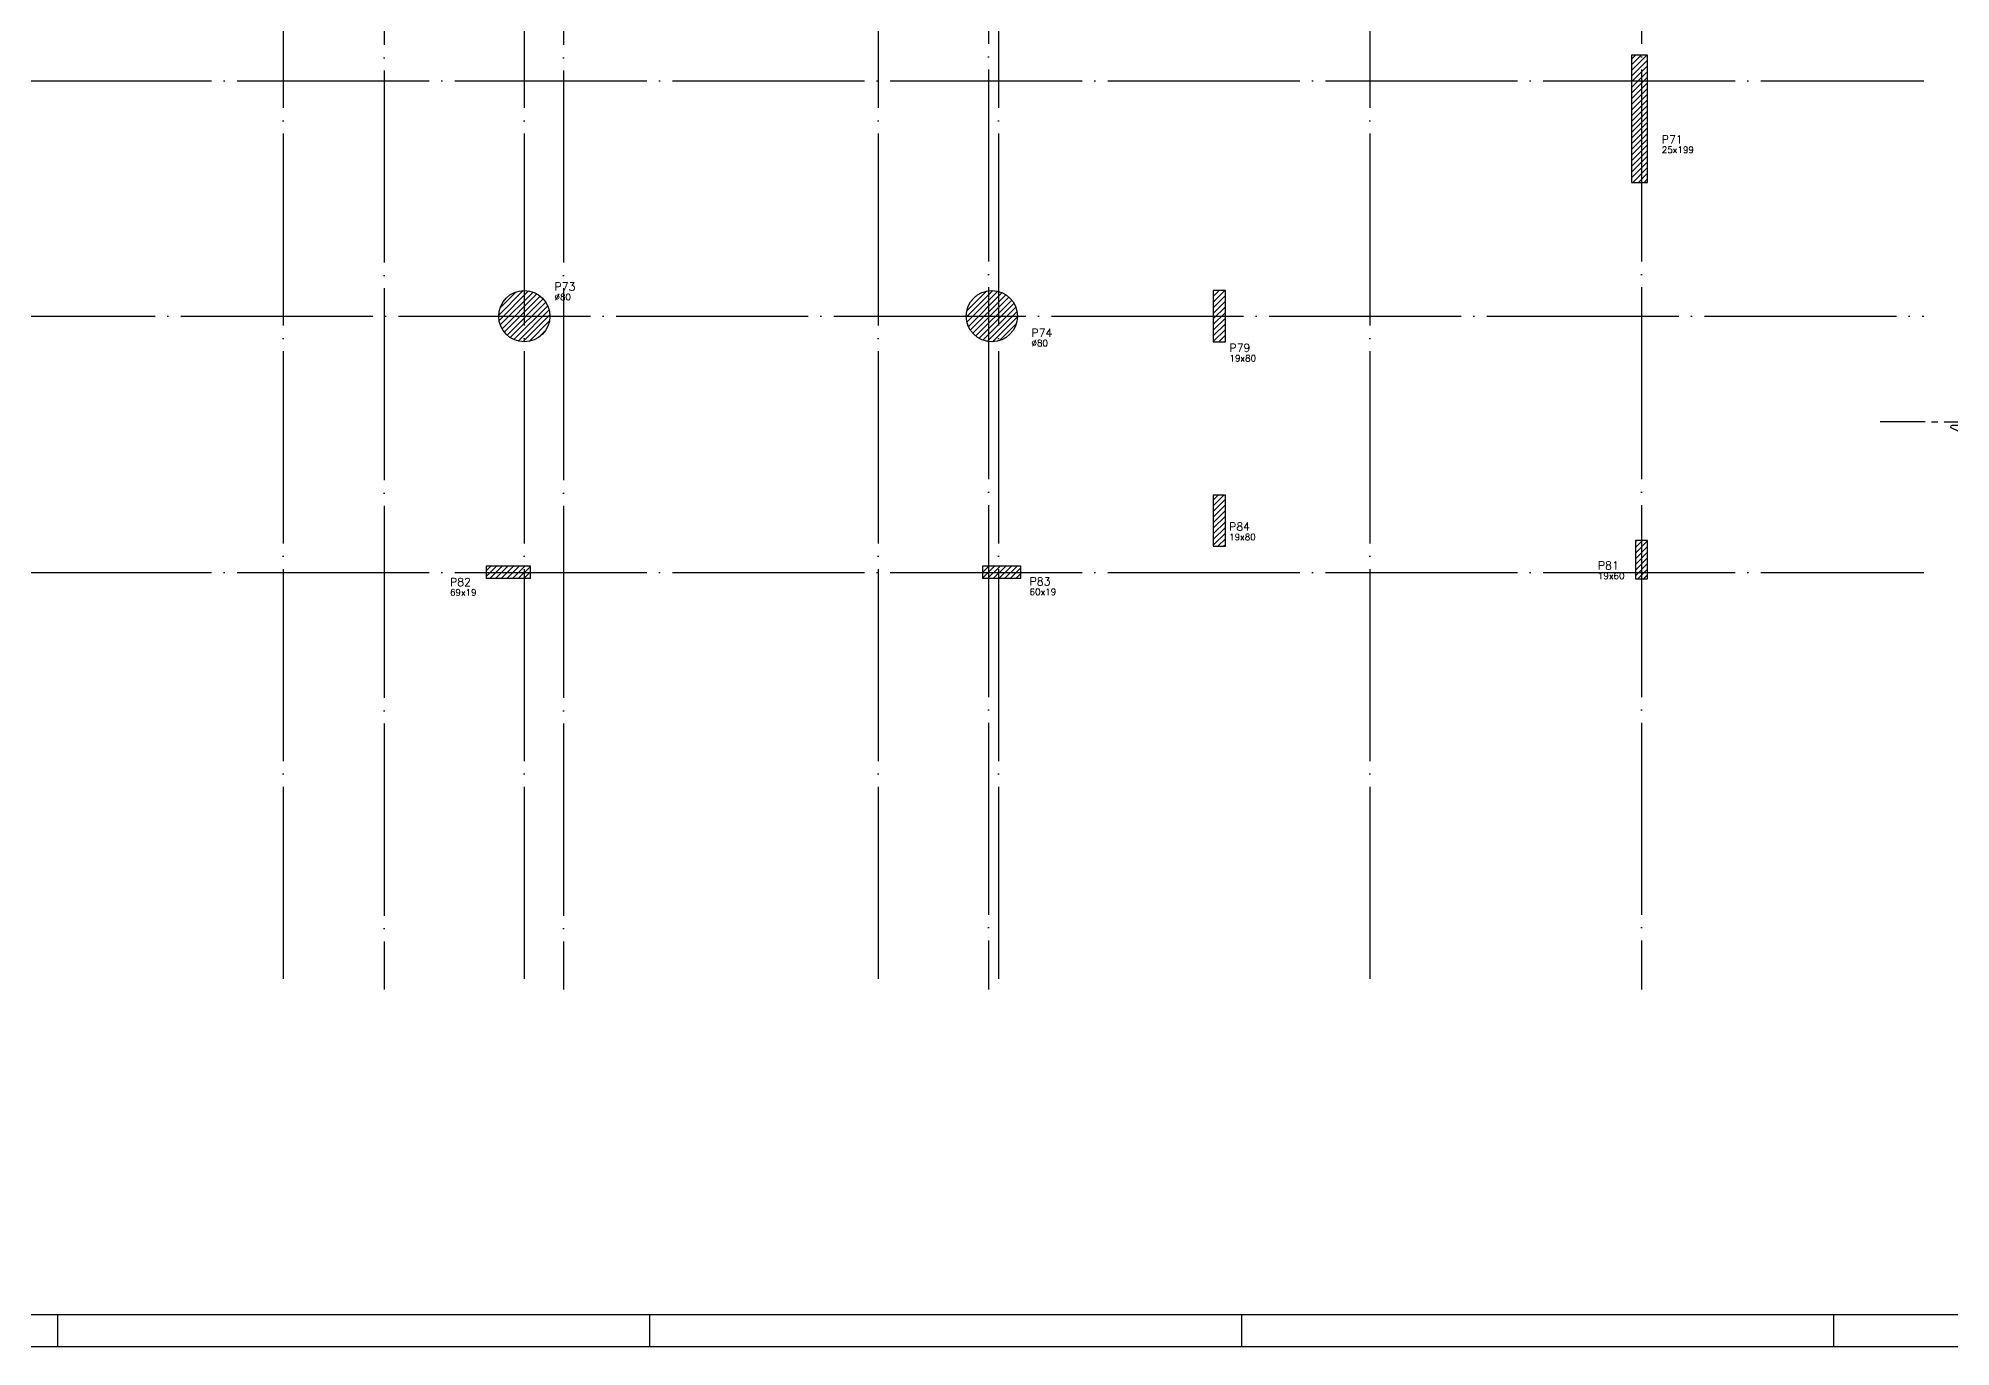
# Model space of a CAD drawing. Header units: millimetres. Extents: x -4245 to 5400, y -2094 to 2406.
# Drawn here: x 745 to 3733, y -2094 to -50 of the extents above; entities that cross this region are included whole.
import ezdxf
from ezdxf.enums import TextEntityAlignment as Align

# ---------------------------------------------------------------- set-up
doc = ezdxf.new("R2010")
doc.units = ezdxf.units.MM
doc.header["$LTSCALE"] = 50
doc.linetypes.add('EIXO', pattern=[6.8, 6, -0.4, 0, -0.4])
for name, color, linetype in [('F-CORTE-INDICAÇÃO', 4, 'Continuous'), ('F-EIXO', 12, 'EIXO'), ('F-MARGEM', 1, 'Continuous'), ('F-PILARES-DIM', 172, 'Continuous'), ('F-PILARES-HACH', 174, 'Continuous'), ('F-PILARES-NOME', 170, 'Continuous'), ('F-PILARES-S', 170, 'Continuous'), ('F-TEXTO', 6, 'Continuous')]:
    doc.layers.add(name, color=color, linetype=linetype)
doc.styles.add('MCP', font='simplex.shx')
doc.styles.add('ROMANS', font='simplex.shx')
pattern_1 = [(45, (0, 5000), (-4.4194174, 4.4194174), [])]

# ---------------------------------------------------------------- blocks, each defined once
blk = doc.blocks.new('A0-4L_900')
at = {"layer": 'F-MARGEM', "color": 2}
for p, q in [((100.4, 1), (100.4, 0)), ((118.9, 1), (118.9, 0)), ((137.4, 1), (137.4, 0)), ((155.9, 1), (155.9, 0))]:
    blk.add_line(p, q, dxfattribs=at)
blk.add_lwpolyline([(0, 0), (0, 90), (192.9, 90), (192.9, 0)], close=True, dxfattribs=at)
at = {"layer": 'F-MARGEM', "color": 7}
blk.add_lwpolyline([(2.5, 89), (191.9, 89), (191.9, 1), (2.5, 1)], close=True, dxfattribs=at)
blk = doc.blocks.new('*U31')
at = {"layer": 'F-EIXO'}
blk.add_line((0, 0), (0, -3377.9), dxfattribs=at)
at = {"layer": 'F-EIXO', "color": 2, "linetype": 'Continuous'}
blk.add_circle((0, 28.2), 28.2, dxfattribs=at)
at = {"layer": 'F-TEXTO', "style": 'ROMANS'}
blk.add_attdef('EIXO', text='', height=17.5, rotation=360, dxfattribs=at).set_placement((0, 28.2), align=Align.MIDDLE_CENTER)
blk = doc.blocks.new('*U24')
at = {"layer": 'F-EIXO'}
blk.add_line((0, 0), (0, -3476.4), dxfattribs=at)
at = {"layer": 'F-EIXO', "color": 2, "linetype": 'Continuous'}
blk.add_circle((0, 28.2), 28.2, dxfattribs=at)
at = {"layer": 'F-TEXTO', "style": 'ROMANS'}
blk.add_attdef('EIXO', text='', height=17.5, rotation=360, dxfattribs=at).set_placement((0, 28.2), align=Align.MIDDLE_CENTER)
blk = doc.blocks.new('*U23')
at = {"layer": 'F-EIXO'}
blk.add_line((0, 0), (7397, 0), dxfattribs=at)
at = {"layer": 'F-TEXTO', "style": 'ROMANS'}
blk.add_attdef('EIXO', text='', height=17.5, dxfattribs=at).set_placement((-28.2072, 0), align=Align.MIDDLE_CENTER)
blk = doc.blocks.new('*U29')
at = {"layer": 'F-EIXO'}
blk.add_line((0, 0), (7484.954, 0), dxfattribs=at)
at = {"layer": 'F-TEXTO', "style": 'ROMANS'}
blk.add_attdef('EIXO', text='', height=17.5, dxfattribs=at).set_placement((-28.2072, 0), align=Align.MIDDLE_CENTER)
blk = doc.blocks.new('*U27')
at = {"layer": 'F-EIXO'}
blk.add_line((0, 0), (0, -3477.9), dxfattribs=at)
at = {"layer": 'F-EIXO', "color": 2, "linetype": 'Continuous'}
blk.add_circle((0, 28.2), 28.2, dxfattribs=at)
at = {"layer": 'F-TEXTO', "style": 'ROMANS'}
blk.add_attdef('EIXO', text='', height=17.5, rotation=360, dxfattribs=at).set_placement((0, 28.2), align=Align.MIDDLE_CENTER)
blk = doc.blocks.new('*U25')
at = {"layer": 'F-EIXO'}
blk.add_line((0, 0), (0, -3377.9), dxfattribs=at)
at = {"layer": 'F-EIXO', "color": 2, "linetype": 'Continuous'}
blk.add_circle((0, 28.2), 28.2, dxfattribs=at)
at = {"layer": 'F-TEXTO', "style": 'ROMANS'}
blk.add_attdef('EIXO', text='', height=17.5, rotation=360, dxfattribs=at).set_placement((0, 28.2), align=Align.MIDDLE_CENTER)
blk = doc.blocks.new('*U125')
at = {"layer": 'F-CORTE-INDICAÇÃO'}
for p, q in [((70, 0), (0, 0)), ((80, 0), (90, 0)), ((100, 0), (170, 0))]:
    blk.add_line(p, q, dxfattribs=at)
blk.add_lwpolyline([(112, 6, -0.802585), (111.2, 9.8), (140, 23.3), (168.8, 9.8, -0.802585), (168, 6)], format="xyb", close=True, dxfattribs=at)
at = {"layer": 'F-CORTE-INDICAÇÃO', "style": 'ROMANS'}
blk.add_attdef('CORTE', text='', height=15, dxfattribs=at).set_placement((140, 35.8), align=Align.MIDDLE_CENTER)
at = {"layer": 'F-CORTE-INDICAÇÃO', "color": 2, "style": 'ROMANS'}
blk.add_attdef('FOLHA', text='', height=12, dxfattribs=at).set_placement((147.1, -10), align=Align.MIDDLE_CENTER)

msp = doc.modelspace()

# ---------------------------------------------------------------- hatches: boundary and pattern name
at = {"layer": 'F-PILARES-HACH', "linetype": 'Continuous'}
h = msp.add_hatch(dxfattribs=at)
h.set_pattern_fill('ANSI31', color=256, scale=50, style=0)
h.set_pattern_definition(pattern_1)
h.paths.add_polyline_path([(3234.5, -275.5), (3259.5, -275.5), (3259.5, -76.5), (3234.5, -76.5)], flags=16)
h = msp.add_hatch(dxfattribs=at)
h.set_pattern_fill('ANSI31', color=256, scale=50)
h.set_pattern_definition(pattern_1)
edge = h.paths.add_edge_path()
edge.add_arc((1504.5, -484.5), 40, 0, 360)
h = msp.add_hatch(dxfattribs=at)
h.set_pattern_fill('ANSI31', color=256, scale=50)
h.set_pattern_definition(pattern_1)
edge = h.paths.add_edge_path()
edge.add_arc((2235, -484.5), 40, 0, 360)
h = msp.add_hatch(dxfattribs=at)
h.set_pattern_fill('ANSI31', color=256, scale=50, style=0)
h.set_pattern_definition(pattern_1)
h.paths.add_polyline_path([(2581, -524.5), (2600, -524.5), (2600, -444.5), (2581, -444.5)], flags=16)
h = msp.add_hatch(dxfattribs=at)
h.set_pattern_fill('ANSI31', color=256, scale=50, style=0)
h.set_pattern_definition(pattern_1)
h.paths.add_polyline_path([(2581, -844), (2600, -844), (2600, -764), (2581, -764)], flags=16)
h = msp.add_hatch(dxfattribs=at)
h.set_pattern_fill('ANSI31', color=256, scale=50, style=0)
h.set_pattern_definition(pattern_1)
h.paths.add_polyline_path([(3240.5, -894.9), (3259.5, -894.9), (3259.5, -834.9), (3240.5, -834.9)], flags=16)
h = msp.add_hatch(dxfattribs=at)
h.set_pattern_fill('ANSI31', color=256, scale=50, style=0)
h.set_pattern_definition(pattern_1)
h.paths.add_polyline_path([(1445, -894), (1514, -894), (1514, -875), (1445, -875)], flags=16)
h = msp.add_hatch(dxfattribs=at)
h.set_pattern_fill('ANSI31', color=256, scale=50, style=0)
h.set_pattern_definition(pattern_1)
h.paths.add_polyline_path([(2220.5, -894), (2280.5, -894), (2280.5, -875), (2220.5, -875)], flags=16)

# ---------------------------------------------------------------- linework, layer by layer
at = {"layer": 'F-PILARES-S'}
msp.add_lwpolyline([(3234.5, -275.5), (3259.5, -275.5), (3259.5, -76.5), (3234.5, -76.5), (3234.5, -275.5)], dxfattribs=at)
at = {"layer": 'F-PILARES-S', "linetype": 'Continuous'}
for points in [[(2581, -524.5), (2600, -524.5), (2600, -444.5), (2581, -444.5), (2581, -524.5)], [(2581, -844), (2600, -844), (2600, -764), (2581, -764), (2581, -844)], [(3240.5, -894.9), (3259.5, -894.9), (3259.5, -834.9), (3240.5, -834.9), (3240.5, -894.9)], [(1445, -894), (1514, -894), (1514, -875), (1445, -875), (1445, -894)], [(2220.5, -894), (2280.5, -894), (2280.5, -875), (2220.5, -875), (2220.5, -894)]]:
    msp.add_lwpolyline(points, dxfattribs=at)
for centre in [(1504.5, -484.5), (2235, -484.5)]:
    msp.add_circle(centre, 40, dxfattribs=at)

# ---------------------------------------------------------------- block references
at = {"layer": 'F-CORTE-INDICAÇÃO', "linetype": 'Continuous'}
ref = msp.add_blockref('*U125', (3622.98, -649.338), dxfattribs=dict(at, xscale=-1, rotation=180))
ref.add_attrib('FOLHA', 'FL.23', dxfattribs={"color": 2, "height": 12, "style": 'ROMANS'}).set_placement((3770.048, -639.338), align=Align.MIDDLE_CENTER)
ref.add_attrib('CORTE', 'D', dxfattribs={"height": 15, "style": 'ROMANS'}).set_placement((3762.98, -685.102), align=Align.MIDDLE_CENTER)
at = {"layer": 'F-EIXO', "linetype": 'Continuous'}
for name, p, values in [('*U24', (1285.5, 1939.842), {'EIXO': '6'}), ('*U24', (1565.5, 1939.842), {'EIXO': 'Y2'}), ('*U27', (2230, 1941.357), {'EIXO': '7'}), ('*U27', (3250, 1941.357), {'EIXO': '8'}), ('*U25', (1128, 1841.357), {'EIXO': 'T4'}), ('*U31', (1504.5, 1841.357), {'EIXO': 'T5'}), ('*U31', (2057.5, 1841.357), {'EIXO': 'T6'}), ('*U31', (2245.5, 1841.357), {'EIXO': "T6'"}), ('*U31', (2825.5, 1841.357), {'EIXO': 'T7'})]:
    msp.add_blockref(name, p, dxfattribs=at).add_auto_attribs(values)
for name, p in [('*U23', (-3705.761, -117)), ('*U29', (-3793.715, -484.5)), ('*U23', (-3705.761, -885))]:
    msp.add_blockref(name, p, dxfattribs=at)
at = {"layer": 'F-MARGEM', "linetype": 'Continuous', "xscale": 50, "yscale": 50, "zscale": 50}
msp.add_blockref('A0-4L_900', (-4244.836, -2094.493), dxfattribs=at)

# ---------------------------------------------------------------- texts
at = {"layer": 'F-PILARES-DIM', "linetype": 'Continuous', "style": 'MCP'}
for s, p in [('25x199', (3281.77, -229.482)), ('%%c80', (1551.645, -459.516)), ('%%c80', (2296.891, -531.52)), ('19x80', (2606.25, -555.125)), ('19x80', (2605.682, -834.437)), ('19x60', (3181.89, -895.134)), ('69x19', (1388.407, -921.016)), ('60x19', (2293.977, -920.158))]:
    msp.add_text(s, height=10, dxfattribs=at).set_placement(p)
at = {"layer": 'F-PILARES-NOME', "linetype": 'Continuous', "style": 'MCP'}
for s, p in [('P71', (3281.77, -214.482)), ('P73', (1551.645, -444.516)), ('P74', (2296.891, -516.52)), ('P79', (2606.25, -540.125)), ('P84', (2605.682, -819.437)), ('P82', (1388.407, -906.016)), ('P83', (2293.977, -905.158)), ('P81', (3181.89, -880.134))]:
    msp.add_text(s, height=12.5, dxfattribs=at).set_placement(p)

doc.saveas('drawing.dxf')
